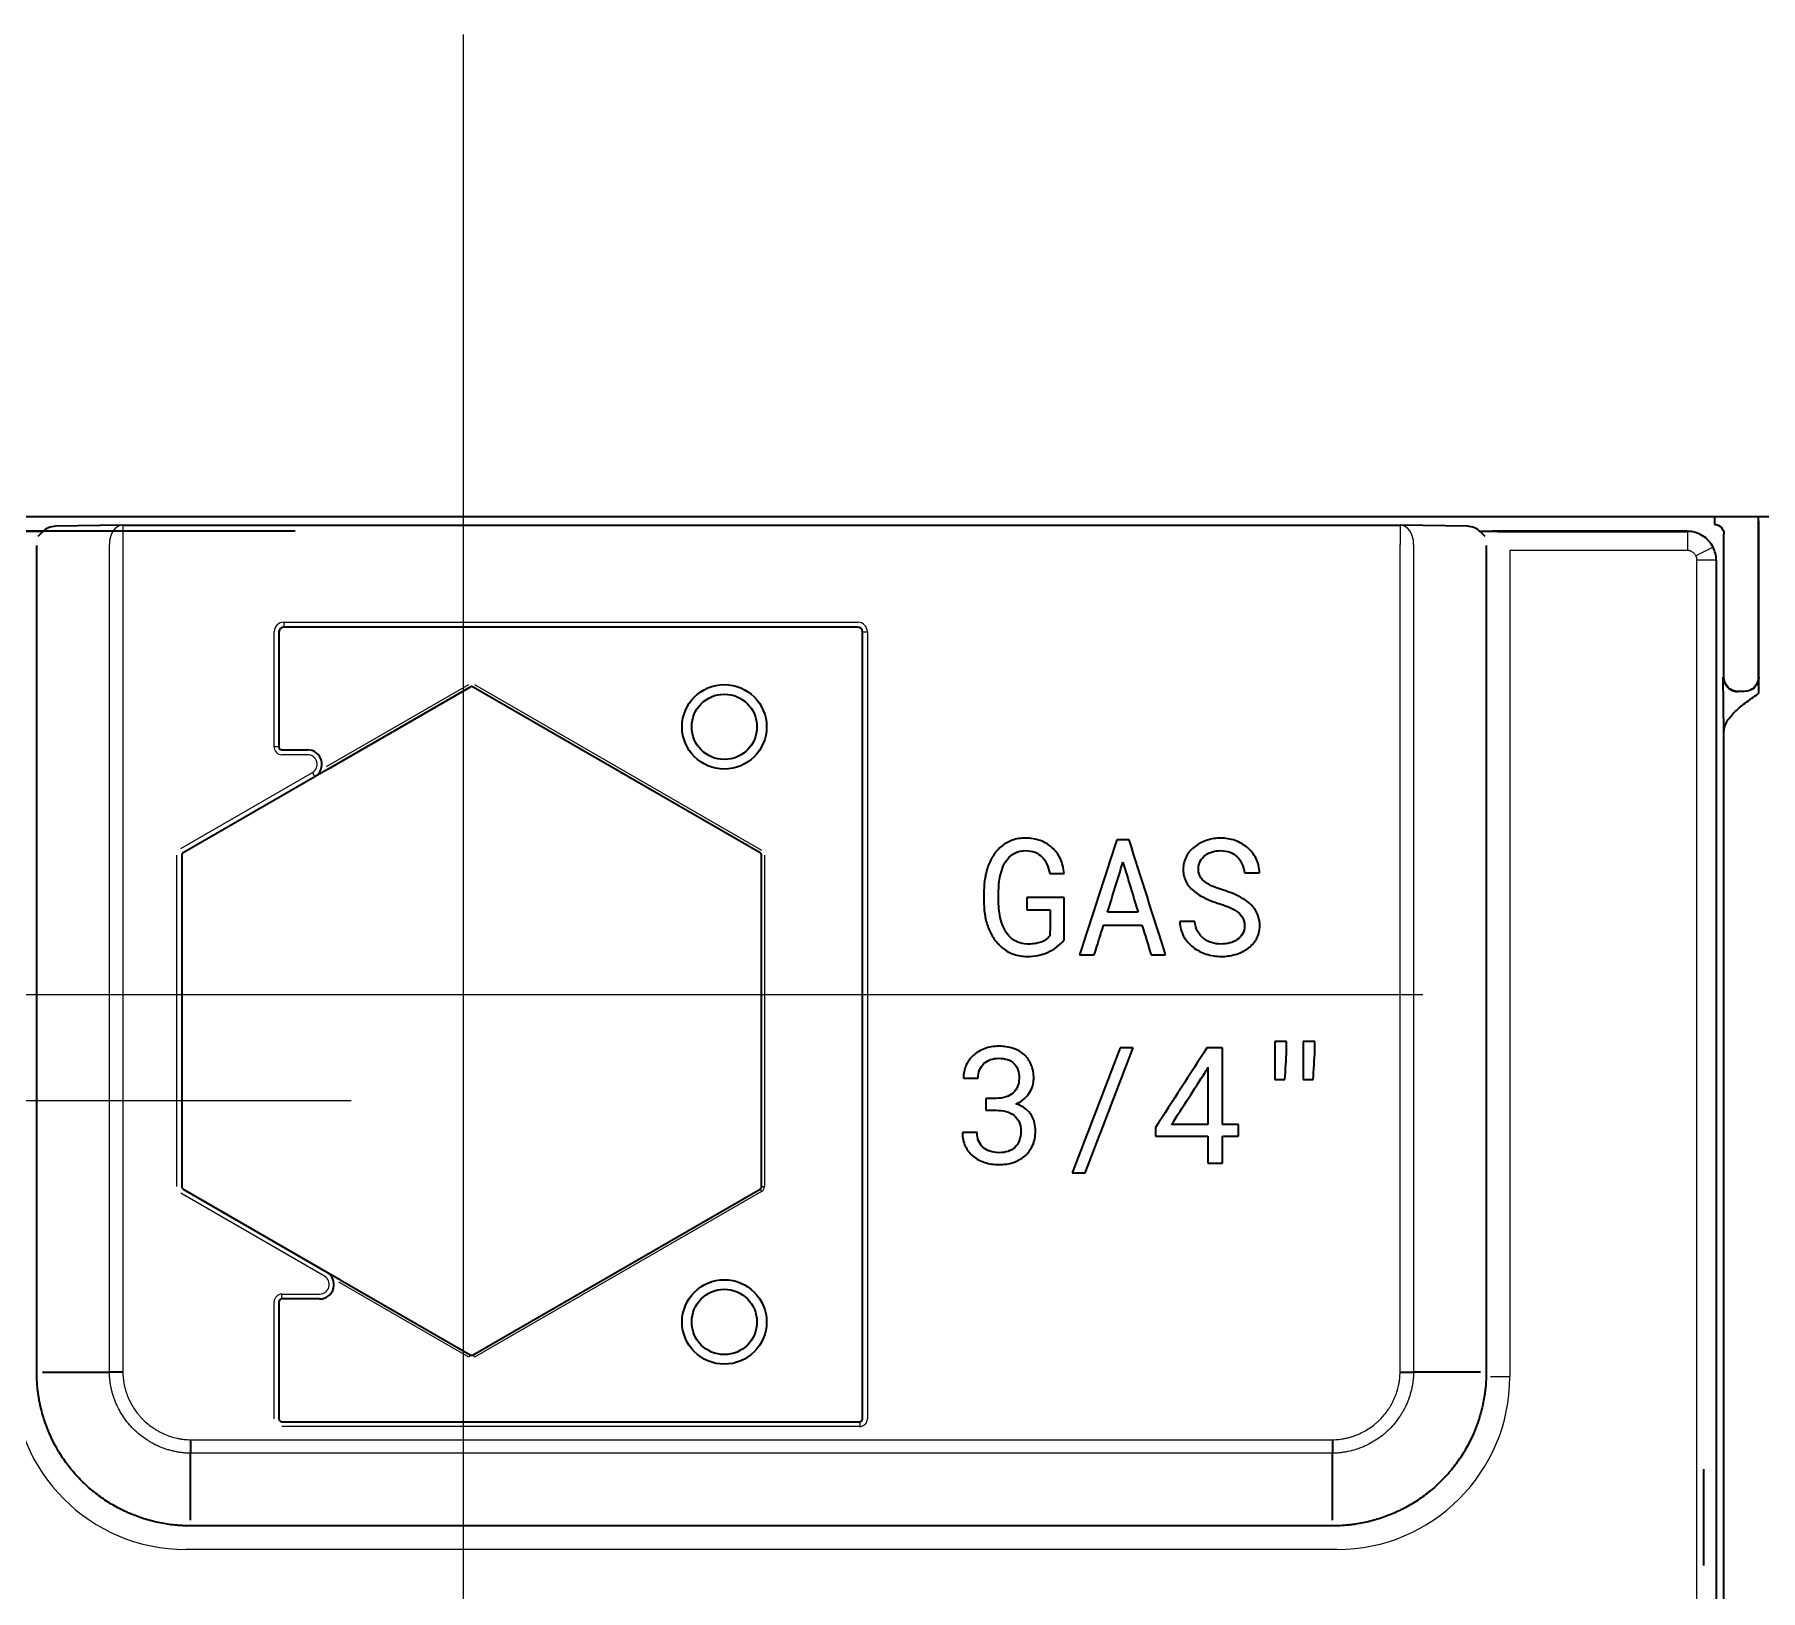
# Model space of a CAD drawing. Extents: x -760 to 4209, y 5795 to 10697.
# Drawn here: x -623.5 to -533.6, y 8047.9 to 8128.9 of the extents above; entities that cross this region are included whole.
import ezdxf

# ---------------------------------------------------------------- set-up
doc = ezdxf.new("R2010")
doc.units = 0
doc.header["$LTSCALE"] = 5
doc.layers.get('0').update_dxf_attribs({"linetype": 'CONTINUOUS', "lineweight": 0})
doc.layers.add('1', color=7, linetype='CONTINUOUS', true_color=0xffffff)
doc.layers.add('ORTHO$15', color=7, linetype='CONTINUOUS', true_color=0xffffff)

msp = doc.modelspace()

# ---------------------------------------------------------------- linework, layer by layer
at = {"color": 3}
for p, q in [((-601.142, 8128.928), (-601.142, 8028.928)), ((-651.142, 8078.928), (-551.142, 8078.928))]:
    msp.add_line(p, q, dxfattribs=at)
at = {"color": 1}
msp.add_line((-706.965, 8073.402), (-606.965, 8073.402), dxfattribs=at)
at = {"layer": '1', "color": 7, "linetype": 'Continuous', "lineweight": 35}
for p, q in [((-623.058, 8103.017), (-623.287, 8102.788)), ((-618.882, 8103.37), (-622.368, 8103.31)), ((-618.865, 8103.37), (-618.882, 8103.37)), ((-618.865, 8103.37), (-552.329, 8103.37)), ((-552.312, 8103.37), (-552.329, 8103.37)), ((-548.826, 8103.31), (-552.312, 8103.37)), ((-547.907, 8102.788), (-548.136, 8103.017)), ((-537.369, 8103.051), (-547.527, 8103.051)), ((-546.878, 8103.047), (-546.614, 8103.047)), ((-546.614, 8103.047), (-537.365, 8103.047)), ((-537.364, 8103.047), (-537.365, 8103.047)), ((-536.304, 8102.608), (-536.321, 8102.624)), ((-623.351, 8059.242), (-623.351, 8102.31)), ((-547.843, 8102.31), (-547.843, 8059.242)), ((-535.865, 8101.547), (-535.865, 8026.615)), ((-580.582, 8098.066), (-610.482, 8098.066)), ((-610.732, 8097.816), (-610.732, 8091.816)), ((-580.332, 8056.816), (-580.332, 8097.816)), ((-600.772, 8094.94), (-608.174, 8090.666)), ((-585.672, 8086.308), (-600.622, 8094.94)), ((-610.582, 8091.666), (-609.242, 8091.666)), ((-608.867, 8090.266), (-615.722, 8086.308)), ((-615.797, 8086.179), (-615.797, 8068.916)), ((-585.597, 8068.916), (-585.597, 8086.179)), ((-615.722, 8068.786), (-608.239, 8064.465)), ((-600.622, 8060.154), (-585.672, 8068.786)), ((-607.546, 8064.065), (-600.772, 8060.154)), ((-608.614, 8063.066), (-610.582, 8063.066)), ((-610.732, 8062.916), (-610.732, 8056.816)), ((-610.582, 8056.666), (-580.482, 8056.666)), ((-555.842, 8051.243), (-615.352, 8051.243))]:
    msp.add_line(p, q, dxfattribs=at)
at = {"layer": '1', "color": 7, "linetype": 'Continuous', "lineweight": 13}
for p, q in [((-618.865, 8103.37), (-618.865, 8102.37)), ((-552.329, 8103.37), (-552.329, 8102.37)), ((-537.365, 8103.047), (-537.369, 8103.051)), ((-537.365, 8103.047), (-537.365, 8102.047)), ((-537.364, 8103.047), (-537.365, 8102.047)), ((-619.566, 8059.249), (-619.566, 8102.37)), ((-618.865, 8102.37), (-618.865, 8059.26)), ((-552.329, 8059.249), (-552.329, 8102.37)), ((-551.628, 8102.37), (-551.628, 8059.249)), ((-537.365, 8102.047), (-546.614, 8102.047)), ((-546.614, 8102.047), (-546.614, 8059.013)), ((-536.023, 8102.218), (-536.918, 8101.771)), ((-535.865, 8101.547), (-536.865, 8101.547)), ((-536.865, 8026.615), (-536.865, 8101.547)), ((-610.482, 8098.316), (-610.482, 8098.066)), ((-610.482, 8098.316), (-580.582, 8098.316)), ((-610.982, 8091.816), (-610.982, 8097.816)), ((-580.332, 8097.816), (-580.082, 8097.816)), ((-580.082, 8097.816), (-580.082, 8056.816)), ((-608.249, 8090.796), (-600.847, 8095.07)), ((-600.547, 8095.07), (-585.597, 8086.438)), ((-610.732, 8091.816), (-610.982, 8091.816)), ((-609.242, 8091.416), (-610.582, 8091.416)), ((-615.847, 8086.525), (-608.992, 8090.483)), ((-608.867, 8090.266), (-608.992, 8090.483)), ((-616.047, 8068.916), (-616.047, 8086.179)), ((-585.447, 8086.179), (-585.447, 8068.916)), ((-608.364, 8064.249), (-615.847, 8068.569)), ((-585.597, 8068.656), (-600.547, 8060.025)), ((-585.672, 8068.786), (-585.597, 8068.656)), ((-585.597, 8068.916), (-585.447, 8068.916)), ((-600.847, 8060.025), (-607.621, 8063.936)), ((-610.582, 8063.316), (-608.614, 8063.316)), ((-610.582, 8063.066), (-610.582, 8063.316)), ((-610.982, 8056.816), (-610.982, 8062.916)), ((-600.772, 8060.154), (-600.847, 8060.025)), ((-600.622, 8060.154), (-600.547, 8060.025)), ((-546.614, 8059.013), (-547.614, 8059.013)), ((-580.482, 8056.666), (-580.482, 8056.416)), ((-580.482, 8056.416), (-610.582, 8056.416)), ((-615.345, 8055.729), (-555.86, 8055.729)), ((-555.849, 8055.028), (-615.345, 8055.028)), ((-555.613, 8050.014), (-615.581, 8050.014))]:
    msp.add_line(p, q, dxfattribs=at)
at = {"layer": '1', "color": 7, "linetype": 'Continuous', "lineweight": 35}
for centre, radius in [((-587.532, 8092.866), 2.2), ((-587.532, 8092.866), 1.7), ((-587.532, 8061.866), 2.2), ((-587.532, 8061.866), 1.7)]:
    msp.add_circle(centre, radius, dxfattribs=at)
for centre, radius, start, end in [((-622.351, 8102.31), 1, 90.9827, 135), ((-548.843, 8102.31), 1, 45, 89.0173), ((-610.482, 8097.816), 0.25, 90, 180), ((-580.582, 8097.816), 0.25, 0, 90), ((-600.697, 8094.81), 0.15, 60, 120), ((-610.582, 8091.816), 0.15, 180, 270), ((-609.242, 8090.916), 0.75, 300, 90), ((-615.647, 8086.179), 0.15, 120, 180), ((-585.747, 8086.179), 0.15, 0, 60), ((-615.647, 8068.916), 0.15, 180, 240), ((-585.747, 8068.916), 0.15, 300, 0), ((-608.614, 8063.816), 0.75, 270, 60), ((-610.582, 8062.916), 0.15, 90, 180), ((-600.697, 8060.284), 0.15, 240, 300), ((-610.582, 8056.816), 0.15, 180, 270), ((-580.482, 8056.816), 0.15, 270, 0)]:
    msp.add_arc(centre, radius, start, end, dxfattribs=at)
at = {"layer": '1', "color": 7, "linetype": 'Continuous', "lineweight": 13}
for centre, radius, start, end in [((-610.482, 8097.816), 0.5, 90, 180), ((-580.582, 8097.816), 0.5, 0, 90), ((-610.582, 8091.816), 0.4, 180, 270), ((-609.242, 8090.916), 0.5, 300, 90), ((-585.747, 8068.916), 0.3, 300, 0), ((-608.614, 8063.816), 0.5, 270, 60), ((-610.582, 8062.916), 0.4, 90, 180), ((-580.482, 8056.816), 0.4, 270, 0)]:
    msp.add_arc(centre, radius, start, end, dxfattribs=at)
at = {"layer": '1', "color": 7, "linetype": 'Continuous', "lineweight": 35}
for centre, major_axis, ratio, start_param, end_param in [((-624.58, 8103.082), (2, 0), 0.017455, 4.844593, 5.612674), ((-546.614, 8103.082), (2, 0), 0.017455, 3.812104, 4.580185), ((-537.365, 8101.547), (0, 1.5), 0.999695, 5.176158, 6.282881), ((-537.365, 8101.547), (-1.061, 1.061), 0.999899, 3.927143, 4.390913)]:
    msp.add_ellipse(centre, major_axis=major_axis, ratio=ratio, start_param=start_param, end_param=end_param, dxfattribs=at)
at = {"layer": '1', "color": 7, "linetype": 'Continuous', "lineweight": 13}
for centre, major_axis, ratio, start_param, end_param in [((-618.865, 8102.37), (0.017, -1), 0.700857, 3.141614, 4.700368), ((-552.329, 8102.37), (-0.017, -1), 0.700857, 1.582818, 3.141571), ((-537.365, 8101.547), (0.354, 0.354), 0.999695, 5.497939, 5.961709), ((-615.578, 8059.016), (-6.366, -6.366), 0.999695, 5.497939, 7.068431), ((-555.616, 8059.016), (6.366, -6.366), 0.999695, 5.497939, 7.068431)]:
    msp.add_ellipse(centre, major_axis=major_axis, ratio=ratio, start_param=start_param, end_param=end_param, dxfattribs=at)
msp.add_open_spline([(-537.365, 8102.047), (-537.365, 8102.047), (-537.365, 8102.047), (-537.365, 8102.047)], degree=3, dxfattribs=at)
for points, knots in [([(-536.918, 8101.771), (-536.928, 8101.791), (-536.94, 8101.811), (-536.966, 8101.849), (-536.98, 8101.868), (-537.011, 8101.902), (-537.028, 8101.917), (-537.063, 8101.947), (-537.082, 8101.96), (-537.141, 8101.997), (-537.183, 8102.015), (-537.239, 8102.031), (-537.25, 8102.034), (-537.273, 8102.039), (-537.284, 8102.041), (-537.318, 8102.045), (-537.341, 8102.047), (-537.365, 8102.047)], [0, 0, 0, 0, 0.125, 0.125, 0.25, 0.25, 0.375, 0.375, 0.5, 0.5, 0.75, 0.75, 0.8125, 0.8125, 0.875, 0.875, 1, 1, 1, 1]), ([(-615.345, 8055.028), (-615.354, 8055.028), (-615.362, 8055.029), (-615.38, 8055.029), (-615.406, 8055.03), (-615.466, 8055.031), (-615.518, 8055.034), (-615.621, 8055.04), (-615.69, 8055.046), (-615.827, 8055.061), (-615.896, 8055.071), (-616.032, 8055.094), (-616.1, 8055.107), (-616.235, 8055.136), (-616.302, 8055.152), (-616.436, 8055.188), (-616.501, 8055.207), (-616.697, 8055.269), (-616.826, 8055.316), (-617.077, 8055.423), (-617.201, 8055.482), (-617.352, 8055.565), (-617.382, 8055.582), (-617.442, 8055.616), (-617.472, 8055.634), (-617.56, 8055.688), (-617.618, 8055.725), (-617.79, 8055.841), (-617.899, 8055.923), (-618.111, 8056.096), (-618.212, 8056.188), (-618.406, 8056.382), (-618.498, 8056.484), (-618.674, 8056.698), (-618.756, 8056.809), (-618.91, 8057.036), (-618.981, 8057.153), (-619.112, 8057.394), (-619.172, 8057.517), (-619.252, 8057.707), (-619.278, 8057.772), (-619.326, 8057.902), (-619.37, 8058.033), (-619.408, 8058.165), (-619.443, 8058.298), (-619.459, 8058.364), (-619.488, 8058.498), (-619.5, 8058.565), (-619.522, 8058.7), (-619.531, 8058.768), (-619.547, 8058.905), (-619.553, 8058.973), (-619.56, 8059.076), (-619.563, 8059.128), (-619.565, 8059.188), (-619.565, 8059.214), (-619.566, 8059.232), (-619.566, 8059.24), (-619.566, 8059.249)], [0, 0, 0, 0, 0.003906, 0.003906, 0.007813, 0.015625, 0.03125, 0.03125, 0.0625, 0.0625, 0.09375, 0.09375, 0.125, 0.125, 0.15625, 0.15625, 0.1875, 0.1875, 0.25, 0.25, 0.3125, 0.3125, 0.328125, 0.328125, 0.34375, 0.34375, 0.375, 0.375, 0.4375, 0.4375, 0.5, 0.5, 0.5625, 0.5625, 0.625, 0.625, 0.6875, 0.6875, 0.75, 0.75, 0.78125, 0.78125, 0.8125, 0.84375, 0.84375, 0.875, 0.875, 0.90625, 0.90625, 0.9375, 0.9375, 0.96875, 0.96875, 0.984375, 0.992187, 0.996094, 0.996094, 1, 1, 1, 1]), ([(-618.865, 8059.26), (-618.864, 8059.202), (-618.862, 8059.144), (-618.855, 8059.029), (-618.85, 8058.972), (-618.837, 8058.858), (-618.829, 8058.801), (-618.811, 8058.689), (-618.801, 8058.632), (-618.777, 8058.52), (-618.764, 8058.465), (-618.735, 8058.354), (-618.703, 8058.244), (-618.666, 8058.134), (-618.626, 8058.025), (-618.605, 8057.972), (-618.538, 8057.813), (-618.488, 8057.709), (-618.379, 8057.509), (-618.319, 8057.411), (-618.192, 8057.221), (-618.123, 8057.128), (-618.013, 8056.994), (-617.976, 8056.95), (-617.899, 8056.865), (-617.859, 8056.823), (-617.738, 8056.701), (-617.653, 8056.625), (-617.477, 8056.479), (-617.385, 8056.411), (-617.243, 8056.314), (-617.194, 8056.283), (-617.12, 8056.238), (-617.095, 8056.223), (-617.045, 8056.194), (-617.02, 8056.18), (-616.894, 8056.111), (-616.791, 8056.061), (-616.581, 8055.971), (-616.474, 8055.932), (-616.256, 8055.862), (-616.145, 8055.833), (-615.975, 8055.796), (-615.919, 8055.785), (-615.805, 8055.766), (-615.748, 8055.757), (-615.633, 8055.744), (-615.576, 8055.739), (-615.461, 8055.732), (-615.403, 8055.73), (-615.345, 8055.729)], [0, 0, 0, 0, 0.03125, 0.03125, 0.0625, 0.0625, 0.09375, 0.09375, 0.125, 0.125, 0.15625, 0.15625, 0.1875, 0.21875, 0.21875, 0.25, 0.25, 0.3125, 0.3125, 0.375, 0.375, 0.4375, 0.4375, 0.46875, 0.46875, 0.5, 0.5, 0.5625, 0.5625, 0.625, 0.625, 0.65625, 0.65625, 0.671875, 0.671875, 0.6875, 0.6875, 0.75, 0.75, 0.8125, 0.8125, 0.875, 0.875, 0.90625, 0.90625, 0.9375, 0.9375, 0.96875, 0.96875, 1, 1, 1, 1]), ([(-555.86, 8055.729), (-555.744, 8055.731), (-555.629, 8055.738), (-555.458, 8055.757), (-555.402, 8055.765), (-555.289, 8055.783), (-555.233, 8055.794), (-555.121, 8055.817), (-555.065, 8055.83), (-554.954, 8055.859), (-554.844, 8055.89), (-554.735, 8055.928), (-554.626, 8055.968), (-554.572, 8055.989), (-554.413, 8056.056), (-554.31, 8056.106), (-554.109, 8056.214), (-554.011, 8056.274), (-553.821, 8056.401), (-553.729, 8056.47), (-553.595, 8056.58), (-553.551, 8056.617), (-553.465, 8056.695), (-553.424, 8056.734), (-553.302, 8056.855), (-553.225, 8056.94), (-553.08, 8057.116), (-553.011, 8057.207), (-552.914, 8057.35), (-552.883, 8057.398), (-552.838, 8057.473), (-552.823, 8057.497), (-552.794, 8057.547), (-552.78, 8057.573), (-552.711, 8057.699), (-552.661, 8057.802), (-552.572, 8058.012), (-552.532, 8058.119), (-552.463, 8058.338), (-552.433, 8058.448), (-552.402, 8058.59), (-552.397, 8058.618), (-552.386, 8058.675), (-552.381, 8058.704), (-552.367, 8058.789), (-552.359, 8058.846), (-552.346, 8058.961), (-552.34, 8059.018), (-552.333, 8059.133), (-552.33, 8059.191), (-552.329, 8059.249)], [0, 0, 0, 0, 0.0625, 0.0625, 0.09375, 0.09375, 0.125, 0.125, 0.15625, 0.15625, 0.1875, 0.21875, 0.21875, 0.25, 0.25, 0.3125, 0.3125, 0.375, 0.375, 0.4375, 0.4375, 0.46875, 0.46875, 0.5, 0.5, 0.5625, 0.5625, 0.625, 0.625, 0.65625, 0.65625, 0.671875, 0.671875, 0.6875, 0.6875, 0.75, 0.75, 0.8125, 0.8125, 0.875, 0.875, 0.890625, 0.890625, 0.90625, 0.90625, 0.9375, 0.9375, 0.96875, 0.96875, 1, 1, 1, 1]), ([(-551.628, 8059.249), (-551.628, 8059.24), (-551.628, 8059.232), (-551.629, 8059.214), (-551.629, 8059.188), (-551.632, 8059.128), (-551.634, 8059.076), (-551.641, 8058.973), (-551.647, 8058.904), (-551.663, 8058.767), (-551.672, 8058.698), (-551.689, 8058.596), (-551.695, 8058.562), (-551.708, 8058.494), (-551.715, 8058.46), (-551.751, 8058.29), (-551.786, 8058.157), (-551.869, 8057.896), (-551.916, 8057.768), (-552.023, 8057.516), (-552.083, 8057.392), (-552.165, 8057.241), (-552.182, 8057.211), (-552.216, 8057.151), (-552.234, 8057.121), (-552.288, 8057.032), (-552.325, 8056.974), (-552.441, 8056.803), (-552.523, 8056.693), (-552.697, 8056.482), (-552.789, 8056.381), (-552.934, 8056.236), (-552.984, 8056.189), (-553.086, 8056.096), (-553.138, 8056.051), (-553.299, 8055.919), (-553.41, 8055.837), (-553.637, 8055.683), (-553.754, 8055.612), (-553.994, 8055.482), (-554.118, 8055.422), (-554.308, 8055.341), (-554.372, 8055.316), (-554.503, 8055.268), (-554.568, 8055.246), (-554.765, 8055.184), (-554.898, 8055.149), (-555.098, 8055.107), (-555.166, 8055.094), (-555.301, 8055.072), (-555.368, 8055.063), (-555.505, 8055.047), (-555.573, 8055.041), (-555.676, 8055.034), (-555.728, 8055.032), (-555.788, 8055.03), (-555.814, 8055.029), (-555.832, 8055.029), (-555.84, 8055.028), (-555.849, 8055.028)], [0, 0, 0, 0, 0.003906, 0.003906, 0.007812, 0.015625, 0.03125, 0.03125, 0.0625, 0.0625, 0.09375, 0.09375, 0.109375, 0.109375, 0.125, 0.125, 0.1875, 0.1875, 0.25, 0.25, 0.3125, 0.3125, 0.328125, 0.328125, 0.34375, 0.34375, 0.375, 0.375, 0.4375, 0.4375, 0.5, 0.5, 0.53125, 0.53125, 0.5625, 0.5625, 0.625, 0.625, 0.6875, 0.6875, 0.75, 0.75, 0.78125, 0.78125, 0.8125, 0.8125, 0.875, 0.875, 0.90625, 0.90625, 0.9375, 0.9375, 0.96875, 0.96875, 0.984375, 0.992188, 0.996094, 0.996094, 1, 1, 1, 1])]:
    msp.add_open_spline(points, degree=3, knots=knots, dxfattribs=at)
at = {"layer": '1', "color": 7, "linetype": 'Continuous', "lineweight": 35}
for points, knots in [([(-608.174, 8090.666), (-608.207, 8090.647), (-608.24, 8090.628), (-608.289, 8090.6), (-608.305, 8090.591), (-608.337, 8090.572), (-608.353, 8090.563), (-608.4, 8090.536), (-608.431, 8090.518), (-608.49, 8090.484), (-608.519, 8090.467), (-608.576, 8090.434), (-608.604, 8090.418), (-608.659, 8090.386), (-608.685, 8090.371), (-608.738, 8090.341), (-608.764, 8090.326), (-608.816, 8090.296), (-608.841, 8090.281), (-608.867, 8090.266)], [0, 0, 0, 0, 0.125, 0.125, 0.1875, 0.1875, 0.25, 0.25, 0.375, 0.375, 0.5, 0.5, 0.625, 0.625, 0.75, 0.75, 0.875, 0.875, 1, 1, 1, 1]), ([(-573.12, 8085.273), (-573.077, 8085.428), (-573.019, 8085.573), (-572.883, 8085.851), (-572.797, 8085.972), (-572.587, 8086.182), (-572.465, 8086.264), (-572.325, 8086.326)], [0, 0, 0, 0, 0.333333, 0.333333, 0.666667, 0.666667, 1, 1, 1, 1]), ([(-570.029, 8085.989), (-570.137, 8086.214), (-570.278, 8086.409), (-570.63, 8086.73), (-570.835, 8086.854), (-571.308, 8087.027), (-571.567, 8087.07), (-572.1, 8087.07), (-572.327, 8087.033), (-572.735, 8086.885), (-572.916, 8086.783), (-573.077, 8086.656)], [0, 0, 0, 0, 0.207807, 0.207807, 0.415614, 0.415614, 0.623421, 0.623421, 0.811711, 0.811711, 1, 1, 1, 1]), ([(-572.325, 8086.326), (-572.185, 8086.387), (-572.024, 8086.418), (-571.653, 8086.418), (-571.488, 8086.389), (-571.344, 8086.33)], [0, 0, 0, 0, 0.4875, 0.4875, 1, 1, 1, 1]), ([(-571.344, 8086.33), (-571.202, 8086.271), (-571.078, 8086.189), (-570.873, 8085.981), (-570.789, 8085.854), (-570.662, 8085.56), (-570.616, 8085.401), (-570.585, 8085.228)], [0, 0, 0, 0, 0.336658, 0.336658, 0.668329, 0.668329, 1, 1, 1, 1]), ([(-563.012, 8086.641), (-563.196, 8086.502), (-563.344, 8086.33), (-563.573, 8085.922), (-563.63, 8085.692), (-563.63, 8085.176), (-563.573, 8084.951), (-563.344, 8084.568), (-563.197, 8084.403), (-562.837, 8084.123), (-562.638, 8084.006), (-562.42, 8083.908)], [0, 0, 0, 0, 0.199618, 0.199618, 0.399237, 0.399237, 0.598855, 0.598855, 0.798474, 0.798474, 1, 1, 1, 1]), ([(-560.925, 8086.941), (-561.168, 8087.027), (-561.42, 8087.07), (-561.916, 8087.07), (-562.151, 8087.033), (-562.618, 8086.888), (-562.828, 8086.781), (-563.012, 8086.641)], [0, 0, 0, 0, 0.35443, 0.35443, 0.677215, 0.677215, 1, 1, 1, 1]), ([(-562.106, 8086.356), (-561.968, 8086.398), (-561.826, 8086.418), (-561.499, 8086.418), (-561.336, 8086.39), (-561.191, 8086.335)], [0, 0, 0, 0, 0.448113, 0.448113, 1, 1, 1, 1]), ([(-561.191, 8086.335), (-561.047, 8086.278), (-560.924, 8086.199), (-560.715, 8085.996), (-560.63, 8085.874), (-560.567, 8085.732)], [0, 0, 0, 0, 0.503759, 0.503759, 1, 1, 1, 1]), ([(-559.656, 8085.261), (-559.662, 8085.536), (-559.721, 8085.785), (-559.947, 8086.23), (-560.097, 8086.418), (-560.282, 8086.576)], [0, 0, 0, 0, 0.5, 0.5, 1, 1, 1, 1]), ([(-573.78, 8085.636), (-573.857, 8085.432), (-573.914, 8085.22), (-573.988, 8084.778), (-574.009, 8084.556), (-574.01, 8084.333)], [0, 0, 0, 0, 0.5, 0.5, 1, 1, 1, 1]), ([(-562.378, 8084.704), (-562.509, 8084.786), (-562.618, 8084.888), (-562.788, 8085.126), (-562.831, 8085.273), (-562.834, 8085.446)], [0, 0, 0, 0, 0.5, 0.5, 1, 1, 1, 1]), ([(-573.243, 8083.638), (-573.243, 8083.872), (-573.243, 8084.107), (-573.243, 8084.489), (-573.234, 8084.644), (-573.216, 8084.803)], [0, 0, 0, 0, 0.612382, 0.612382, 1, 1, 1, 1]), ([(-573.095, 8082.696), (-573.145, 8082.851), (-573.182, 8083.009), (-573.228, 8083.33), (-573.242, 8083.486), (-573.243, 8083.638)], [0, 0, 0, 0, 0.5, 0.5, 1, 1, 1, 1]), ([(-561.775, 8083.662), (-561.63, 8083.615), (-561.477, 8083.562), (-561.162, 8083.448), (-561.016, 8083.375), (-560.885, 8083.288)], [0, 0, 0, 0, 0.5, 0.5, 1, 1, 1, 1]), ([(-559.716, 8082.999), (-559.767, 8083.148), (-559.837, 8083.282), (-560.019, 8083.526), (-560.124, 8083.636), (-560.245, 8083.732)], [0, 0, 0, 0, 0.5, 0.5, 1, 1, 1, 1]), ([(-560.56, 8082.968), (-560.477, 8082.843), (-560.435, 8082.687), (-560.435, 8082.338), (-560.471, 8082.196), (-560.542, 8082.077)], [0, 0, 0, 0, 0.526549, 0.526549, 1, 1, 1, 1]), ([(-559.818, 8081.808), (-559.699, 8082.007), (-559.641, 8082.242), (-559.641, 8082.69), (-559.665, 8082.853), (-559.716, 8082.999)], [0, 0, 0, 0, 0.603448, 0.603448, 1, 1, 1, 1]), ([(-573.754, 8082.333), (-573.669, 8082.131), (-573.565, 8081.944), (-573.318, 8081.598), (-573.174, 8081.446), (-573.009, 8081.319)], [0, 0, 0, 0, 0.5, 0.5, 1, 1, 1, 1]), ([(-560.925, 8081.006), (-560.687, 8081.072), (-560.472, 8081.172), (-560.094, 8081.44), (-559.939, 8081.607), (-559.818, 8081.808)], [0, 0, 0, 0, 0.502323, 0.502323, 1, 1, 1, 1]), ([(-573.009, 8081.319), (-572.845, 8081.191), (-572.658, 8081.091), (-572.243, 8080.945), (-572.016, 8080.907), (-571.378, 8080.903), (-571.019, 8080.972), (-570.693, 8081.115)], [0, 0, 0, 0, 0.279231, 0.279231, 0.558461, 0.558461, 1, 1, 1, 1]), ([(-571.104, 8081.63), (-571.213, 8081.596), (-571.322, 8081.574), (-571.551, 8081.553), (-571.661, 8081.548), (-571.764, 8081.551)], [0, 0, 0, 0, 0.5, 0.5, 1, 1, 1, 1]), ([(-562.426, 8081.029), (-562.171, 8080.945), (-561.91, 8080.905), (-561.404, 8080.905), (-561.165, 8080.938), (-560.925, 8081.006)], [0, 0, 0, 0, 0.529052, 0.529052, 1, 1, 1, 1]), ([(-561.203, 8081.607), (-561.349, 8081.57), (-561.494, 8081.551), (-561.829, 8081.551), (-562.002, 8081.577), (-562.16, 8081.628)], [0, 0, 0, 0, 0.442396, 0.442396, 1, 1, 1, 1]), ([(-573.985, 8076.098), (-574.212, 8076.012), (-574.407, 8075.893), (-574.731, 8075.593), (-574.857, 8075.418), (-574.946, 8075.216)], [0, 0, 0, 0, 0.5, 0.5, 1, 1, 1, 1]), ([(-574.235, 8074.995), (-574.183, 8075.121), (-574.109, 8075.23), (-573.92, 8075.412), (-573.806, 8075.481), (-573.673, 8075.529)], [0, 0, 0, 0, 0.5, 0.5, 1, 1, 1, 1]), ([(-571.919, 8075.795), (-572.078, 8075.937), (-572.269, 8076.046), (-572.714, 8076.191), (-572.96, 8076.228), (-573.507, 8076.228), (-573.759, 8076.185), (-573.985, 8076.098)], [0, 0, 0, 0, 0.329545, 0.329545, 0.659091, 0.659091, 1, 1, 1, 1]), ([(-573.673, 8075.529), (-573.538, 8075.577), (-573.391, 8075.6), (-572.886, 8075.6), (-572.625, 8075.512), (-572.268, 8075.158), (-572.178, 8074.894), (-572.178, 8074.395), (-572.204, 8074.256), (-572.257, 8074.129)], [0, 0, 0, 0, 0.163314, 0.163314, 0.508606, 0.508606, 0.850908, 0.850908, 1, 1, 1, 1]), ([(-571.469, 8074.171), (-571.433, 8074.294), (-571.416, 8074.413), (-571.416, 8074.808), (-571.459, 8075.052), (-571.636, 8075.475), (-571.759, 8075.651), (-571.919, 8075.795)], [0, 0, 0, 0, 0.172414, 0.172414, 0.586207, 0.586207, 1, 1, 1, 1]), ([(-572.486, 8073.804), (-572.586, 8073.713), (-572.71, 8073.642), (-573.004, 8073.537), (-573.174, 8073.511), (-573.365, 8073.511)], [0, 0, 0, 0, 0.5, 0.5, 1, 1, 1, 1]), ([(-572.844, 8072.828), (-572.687, 8072.783), (-572.551, 8072.716), (-572.328, 8072.534), (-572.242, 8072.421), (-572.118, 8072.149), (-572.087, 8071.988), (-572.087, 8071.611), (-572.115, 8071.447), (-572.167, 8071.308)], [0, 0, 0, 0, 0.248971, 0.248971, 0.497942, 0.497942, 0.746914, 0.746914, 1, 1, 1, 1]), ([(-571.469, 8071.072), (-571.373, 8071.288), (-571.325, 8071.537), (-571.325, 8071.954), (-571.34, 8072.094), (-571.373, 8072.234)], [0, 0, 0, 0, 0.674074, 0.674074, 1, 1, 1, 1]), ([(-574.979, 8071.022), (-574.878, 8070.815), (-574.744, 8070.642), (-574.402, 8070.356), (-574.201, 8070.248), (-573.97, 8070.174)], [0, 0, 0, 0, 0.502444, 0.502444, 1, 1, 1, 1]), ([(-572.473, 8070.18), (-572.242, 8070.257), (-572.039, 8070.372), (-571.699, 8070.672), (-571.566, 8070.854), (-571.469, 8071.072)], [0, 0, 0, 0, 0.5, 0.5, 1, 1, 1, 1]), ([(-573.97, 8070.174), (-573.736, 8070.1), (-573.489, 8070.063), (-572.956, 8070.063), (-572.705, 8070.101), (-572.473, 8070.18)], [0, 0, 0, 0, 0.495652, 0.495652, 1, 1, 1, 1]), ([(-572.755, 8070.752), (-572.895, 8070.707), (-573.051, 8070.684), (-573.398, 8070.684), (-573.555, 8070.709), (-573.697, 8070.758)], [0, 0, 0, 0, 0.5, 0.5, 1, 1, 1, 1]), ([(-608.239, 8064.465), (-608.213, 8064.451), (-608.188, 8064.436), (-608.136, 8064.406), (-608.11, 8064.391), (-608.058, 8064.361), (-608.031, 8064.345), (-607.976, 8064.314), (-607.948, 8064.298), (-607.891, 8064.265), (-607.862, 8064.248), (-607.803, 8064.214), (-607.772, 8064.196), (-607.725, 8064.169), (-607.709, 8064.16), (-607.677, 8064.141), (-607.661, 8064.132), (-607.612, 8064.104), (-607.579, 8064.085), (-607.546, 8064.065)], [0, 0, 0, 0, 0.125, 0.125, 0.25, 0.25, 0.375, 0.375, 0.5, 0.5, 0.625, 0.625, 0.75, 0.75, 0.8125, 0.8125, 0.875, 0.875, 1, 1, 1, 1]), ([(-615.352, 8051.243), (-615.484, 8051.243), (-615.616, 8051.246), (-615.813, 8051.256), (-615.879, 8051.26), (-616.011, 8051.27), (-616.077, 8051.276), (-616.273, 8051.295), (-616.403, 8051.311), (-616.662, 8051.35), (-616.791, 8051.372), (-617.174, 8051.449), (-617.427, 8051.512), (-617.925, 8051.664), (-618.171, 8051.751), (-618.474, 8051.877), (-618.534, 8051.903), (-618.655, 8051.956), (-618.715, 8051.984), (-618.893, 8052.068), (-619.01, 8052.127), (-619.356, 8052.312), (-619.579, 8052.446), (-620.011, 8052.734), (-620.22, 8052.889), (-620.623, 8053.219), (-620.817, 8053.395), (-621.097, 8053.674), (-621.188, 8053.769), (-621.364, 8053.964), (-621.45, 8054.063), (-621.699, 8054.366), (-621.854, 8054.576), (-622.073, 8054.902), (-622.143, 8055.013), (-622.244, 8055.181), (-622.277, 8055.238), (-622.342, 8055.353), (-622.374, 8055.411), (-622.467, 8055.585), (-622.526, 8055.702), (-622.638, 8055.938), (-622.691, 8056.058), (-622.841, 8056.419), (-622.929, 8056.664), (-623.042, 8057.037), (-623.077, 8057.163), (-623.125, 8057.353), (-623.14, 8057.416), (-623.169, 8057.544), (-623.183, 8057.608), (-623.209, 8057.737), (-623.221, 8057.802), (-623.243, 8057.932), (-623.254, 8057.997), (-623.273, 8058.127), (-623.282, 8058.192), (-623.298, 8058.323), (-623.306, 8058.388), (-623.325, 8058.584), (-623.335, 8058.716), (-623.348, 8058.978), (-623.351, 8059.11), (-623.351, 8059.242)], [0, 0, 0, 0, 0.03125, 0.03125, 0.046875, 0.046875, 0.0625, 0.0625, 0.09375, 0.09375, 0.125, 0.125, 0.1875, 0.1875, 0.25, 0.25, 0.265625, 0.265625, 0.28125, 0.28125, 0.3125, 0.3125, 0.375, 0.375, 0.4375, 0.4375, 0.5, 0.5, 0.53125, 0.53125, 0.5625, 0.5625, 0.625, 0.625, 0.65625, 0.65625, 0.671875, 0.671875, 0.6875, 0.6875, 0.71875, 0.71875, 0.75, 0.75, 0.8125, 0.8125, 0.84375, 0.84375, 0.859375, 0.859375, 0.875, 0.875, 0.890625, 0.890625, 0.90625, 0.90625, 0.921875, 0.921875, 0.9375, 0.9375, 0.96875, 0.96875, 1, 1, 1, 1]), ([(-618.865, 8059.26), (-618.93, 8059.259), (-618.995, 8059.258), (-619.122, 8059.256), (-619.184, 8059.255), (-619.304, 8059.253), (-619.361, 8059.252), (-619.469, 8059.251), (-619.52, 8059.25), (-619.566, 8059.249)], [0, 0, 0, 0, 0.25, 0.25, 0.5, 0.5, 0.75, 0.75, 1, 1, 1, 1]), ([(-547.843, 8059.242), (-547.843, 8059.11), (-547.846, 8058.978), (-547.859, 8058.715), (-547.869, 8058.584), (-547.889, 8058.387), (-547.896, 8058.322), (-547.912, 8058.191), (-547.921, 8058.126), (-547.95, 8057.932), (-547.972, 8057.803), (-548.024, 8057.547), (-548.052, 8057.419), (-548.116, 8057.166), (-548.186, 8056.915), (-548.268, 8056.666), (-548.334, 8056.481), (-548.357, 8056.419), (-548.405, 8056.297), (-548.429, 8056.235), (-548.505, 8056.053), (-548.558, 8055.933), (-548.67, 8055.697), (-548.729, 8055.58), (-548.852, 8055.351), (-548.916, 8055.238), (-549.05, 8055.015), (-549.119, 8054.905), (-549.336, 8054.581), (-549.491, 8054.371), (-549.699, 8054.118), (-549.742, 8054.067), (-549.828, 8053.968), (-549.871, 8053.918), (-550.004, 8053.772), (-550.095, 8053.676), (-550.375, 8053.397), (-550.569, 8053.221), (-550.972, 8052.891), (-551.181, 8052.736), (-551.615, 8052.446), (-551.839, 8052.312), (-552.128, 8052.157), (-552.187, 8052.127), (-552.305, 8052.067), (-552.364, 8052.038), (-552.542, 8051.954), (-552.661, 8051.901), (-553.023, 8051.752), (-553.268, 8051.664), (-553.641, 8051.551), (-553.766, 8051.516), (-554.019, 8051.452), (-554.146, 8051.424), (-554.402, 8051.373), (-554.531, 8051.35), (-554.726, 8051.321), (-554.792, 8051.312), (-554.922, 8051.296), (-554.988, 8051.289), (-555.184, 8051.269), (-555.316, 8051.259), (-555.578, 8051.246), (-555.71, 8051.243), (-555.842, 8051.243)], [0, 0, 0, 0, 0.03125, 0.03125, 0.0625, 0.0625, 0.078125, 0.078125, 0.09375, 0.09375, 0.125, 0.125, 0.15625, 0.15625, 0.1875, 0.21875, 0.21875, 0.234375, 0.234375, 0.25, 0.25, 0.28125, 0.28125, 0.3125, 0.3125, 0.34375, 0.34375, 0.375, 0.375, 0.4375, 0.4375, 0.453125, 0.453125, 0.46875, 0.46875, 0.5, 0.5, 0.5625, 0.5625, 0.625, 0.625, 0.6875, 0.6875, 0.703125, 0.703125, 0.71875, 0.71875, 0.75, 0.75, 0.8125, 0.8125, 0.84375, 0.84375, 0.875, 0.875, 0.90625, 0.90625, 0.921875, 0.921875, 0.9375, 0.9375, 0.96875, 0.96875, 1, 1, 1, 1]), ([(-552.329, 8059.249), (-552.264, 8059.249), (-552.2, 8059.249), (-552.073, 8059.249), (-552.01, 8059.249), (-551.891, 8059.249), (-551.833, 8059.249), (-551.725, 8059.249), (-551.674, 8059.249), (-551.628, 8059.249)], [0, 0, 0, 0, 0.25, 0.25, 0.5, 0.5, 0.75, 0.75, 1, 1, 1, 1]), ([(-615.345, 8055.729), (-615.345, 8055.664), (-615.345, 8055.6), (-615.345, 8055.473), (-615.345, 8055.41), (-615.345, 8055.291), (-615.345, 8055.233), (-615.345, 8055.125), (-615.345, 8055.074), (-615.345, 8055.028)], [0, 0, 0, 0, 0.25, 0.25, 0.5, 0.5, 0.75, 0.75, 1, 1, 1, 1]), ([(-555.86, 8055.729), (-555.859, 8055.664), (-555.858, 8055.6), (-555.856, 8055.473), (-555.855, 8055.41), (-555.853, 8055.291), (-555.852, 8055.233), (-555.85, 8055.125), (-555.85, 8055.074), (-555.849, 8055.028)], [0, 0, 0, 0, 0.25, 0.25, 0.5, 0.5, 0.75, 0.75, 1, 1, 1, 1])]:
    msp.add_open_spline(points, degree=3, knots=knots, dxfattribs=at)
for points, degree in [([(-573.077, 8086.656), (-573.237, 8086.528), (-573.376, 8086.377), (-573.491, 8086.202)], 3), ([(-567.087, 8086.987), (-567.733, 8084.987), (-568.378, 8082.987), (-569.024, 8080.987)], 3), ([(-566.448, 8086.987), (-566.661, 8086.987), (-566.874, 8086.987), (-567.087, 8086.987)], 3), ([(-564.545, 8080.987), (-565.179, 8082.987), (-565.813, 8084.987), (-566.448, 8086.987)], 3), ([(-562.477, 8086.171), (-562.369, 8086.254), (-562.245, 8086.316), (-562.106, 8086.356)], 3), ([(-560.282, 8086.576), (-560.469, 8086.732), (-560.684, 8086.854), (-560.925, 8086.941)], 3), ([(-573.491, 8086.202), (-573.607, 8086.027), (-573.703, 8085.839), (-573.78, 8085.636)], 3), ([(-569.832, 8085.228), (-569.857, 8085.508), (-569.922, 8085.761), (-570.029, 8085.989)], 3), ([(-567.573, 8083.205), (-567.305, 8084.073), (-567.037, 8084.941), (-566.769, 8085.809)], 3), ([(-566.769, 8085.809), (-566.505, 8084.941), (-566.241, 8084.073), (-565.978, 8083.205)], 3), ([(-562.834, 8085.446), (-562.834, 8085.605), (-562.801, 8085.746), (-562.737, 8085.866)], 3), ([(-562.737, 8085.866), (-562.673, 8085.987), (-562.587, 8086.089), (-562.477, 8086.171)], 3), ([(-560.567, 8085.732), (-560.505, 8085.591), (-560.461, 8085.434), (-560.44, 8085.261)], 3), ([(-573.216, 8084.803), (-573.196, 8084.962), (-573.165, 8085.118), (-573.12, 8085.273)], 3), ([(-570.585, 8085.228), (-570.334, 8085.228), (-570.083, 8085.228), (-569.832, 8085.228)], 3), ([(-561.954, 8084.499), (-562.106, 8084.553), (-562.248, 8084.622), (-562.378, 8084.704)], 3), ([(-560.44, 8085.261), (-560.179, 8085.261), (-559.917, 8085.261), (-559.656, 8085.261)], 3), ([(-574.01, 8084.333), (-574.01, 8084.101), (-574.01, 8083.87), (-574.01, 8083.638)], 3), ([(-574.01, 8083.638), (-574.009, 8083.412), (-573.985, 8083.188), (-573.942, 8082.967)], 3), ([(-569.835, 8083.975), (-570.484, 8083.975), (-571.133, 8083.975), (-571.781, 8083.975)], 3), ([(-571.781, 8083.975), (-571.781, 8083.76), (-571.781, 8083.546), (-571.781, 8083.332)], 3), ([(-569.823, 8081.774), (-569.827, 8082.507), (-569.831, 8083.241), (-569.835, 8083.975)], 3), ([(-562.42, 8083.908), (-562.202, 8083.812), (-561.987, 8083.73), (-561.775, 8083.662)], 3), ([(-561.523, 8084.353), (-561.658, 8084.395), (-561.801, 8084.443), (-561.954, 8084.499)], 3), ([(-561.073, 8084.196), (-561.225, 8084.254), (-561.375, 8084.307), (-561.523, 8084.353)], 3), ([(-560.638, 8083.992), (-560.777, 8084.069), (-560.924, 8084.137), (-561.073, 8084.196)], 3), ([(-560.245, 8083.732), (-560.367, 8083.828), (-560.497, 8083.914), (-560.638, 8083.992)], 3), ([(-573.942, 8082.967), (-573.9, 8082.746), (-573.837, 8082.534), (-573.754, 8082.333)], 3), ([(-571.781, 8083.332), (-571.374, 8083.332), (-570.967, 8083.332), (-570.56, 8083.332)], 3), ([(-570.56, 8083.332), (-570.563, 8082.882), (-570.567, 8082.433), (-570.57, 8081.984)], 3), ([(-565.978, 8083.205), (-566.509, 8083.205), (-567.041, 8083.205), (-567.573, 8083.205)], 3), ([(-563.027, 8082.718), (-563.287, 8082.718), (-563.546, 8082.718), (-563.806, 8082.718)], 3), ([(-563.806, 8082.718), (-563.798, 8082.432), (-563.73, 8082.177), (-563.605, 8081.953)], 3), ([(-562.876, 8082.222), (-562.951, 8082.366), (-563.002, 8082.531), (-563.027, 8082.718)], 3), ([(-560.885, 8083.288), (-560.752, 8083.202), (-560.645, 8083.095), (-560.56, 8082.968)], 3), ([(-572.907, 8082.261), (-572.982, 8082.398), (-573.046, 8082.543), (-573.095, 8082.696)], 3), ([(-572.628, 8081.897), (-572.737, 8082.002), (-572.829, 8082.123), (-572.907, 8082.261)], 3), ([(-572.251, 8081.649), (-572.393, 8081.71), (-572.519, 8081.794), (-572.628, 8081.897)], 3), ([(-570.57, 8081.984), (-570.633, 8081.893), (-570.71, 8081.82), (-570.805, 8081.764)], 3), ([(-568.262, 8080.987), (-568.101, 8081.505), (-567.941, 8082.023), (-567.78, 8082.54)], 3), ([(-567.78, 8082.54), (-567.112, 8082.54), (-566.444, 8082.54), (-565.777, 8082.54)], 3), ([(-565.777, 8082.54), (-565.619, 8082.023), (-565.46, 8081.505), (-565.302, 8080.987)], 3), ([(-563.605, 8081.953), (-563.478, 8081.729), (-563.315, 8081.54), (-563.112, 8081.384)], 3), ([(-562.579, 8081.854), (-562.699, 8081.955), (-562.798, 8082.077), (-562.876, 8082.222)], 3), ([(-562.16, 8081.628), (-562.318, 8081.678), (-562.457, 8081.754), (-562.579, 8081.854)], 3), ([(-560.542, 8082.077), (-560.614, 8081.958), (-560.706, 8081.859), (-560.818, 8081.78)], 3), ([(-571.764, 8081.551), (-571.945, 8081.554), (-572.107, 8081.587), (-572.251, 8081.649)], 3), ([(-570.805, 8081.764), (-570.897, 8081.707), (-570.998, 8081.662), (-571.104, 8081.63)], 3), ([(-570.693, 8081.115), (-570.366, 8081.257), (-570.077, 8081.477), (-569.823, 8081.774)], 3), ([(-569.024, 8080.987), (-568.77, 8080.987), (-568.516, 8080.987), (-568.262, 8080.987)], 3), ([(-565.302, 8080.987), (-565.05, 8080.987), (-564.797, 8080.987), (-564.545, 8080.987)], 3), ([(-563.112, 8081.384), (-562.91, 8081.23), (-562.681, 8081.111), (-562.426, 8081.029)], 3), ([(-560.818, 8081.78), (-560.931, 8081.703), (-561.06, 8081.644), (-561.203, 8081.607)], 3), ([(-558.24, 8076.475), (-558.446, 8076.475), (-558.652, 8076.475), (-558.858, 8076.475)], 3), ([(-558.858, 8076.475), (-558.858, 8076.303), (-558.858, 8076.131), (-558.858, 8075.959)], 3), ([(-558.24, 8076.026), (-558.24, 8076.175), (-558.24, 8076.325), (-558.24, 8076.475)], 3), ([(-556.765, 8076.475), (-556.972, 8076.475), (-557.178, 8076.475), (-557.384, 8076.475)], 3), ([(-557.384, 8076.475), (-557.384, 8076.303), (-557.384, 8076.131), (-557.384, 8075.959)], 3), ([(-556.769, 8076.026), (-556.768, 8076.175), (-556.767, 8076.325), (-556.765, 8076.475)], 3), ([(-566.908, 8076.145), (-567.743, 8073.973), (-568.578, 8071.801), (-569.413, 8069.63)], 3), ([(-568.728, 8069.63), (-567.895, 8071.801), (-567.061, 8073.973), (-566.228, 8076.145)], 3), ([(-566.228, 8076.145), (-566.454, 8076.145), (-566.681, 8076.145), (-566.908, 8076.145)], 3), ([(-562.39, 8076.145), (-563.286, 8074.759), (-564.182, 8073.373), (-565.078, 8071.987)], 3), ([(-561.578, 8076.145), (-561.849, 8076.145), (-562.119, 8076.145), (-562.39, 8076.145)], 3), ([(-561.578, 8072.16), (-561.578, 8073.488), (-561.578, 8074.816), (-561.578, 8076.145)], 3), ([(-558.858, 8075.959), (-558.86, 8075.473), (-558.861, 8074.986), (-558.863, 8074.5)], 3), ([(-558.327, 8074.5), (-558.298, 8075.009), (-558.269, 8075.517), (-558.24, 8076.026)], 3), ([(-557.384, 8075.959), (-557.385, 8075.473), (-557.386, 8074.986), (-557.387, 8074.5)], 3), ([(-556.855, 8074.5), (-556.826, 8075.009), (-556.797, 8075.517), (-556.769, 8076.026)], 3), ([(-574.946, 8075.216), (-575.034, 8075.013), (-575.079, 8074.798), (-575.079, 8074.571)], 3), ([(-574.313, 8074.571), (-574.313, 8074.727), (-574.286, 8074.869), (-574.235, 8074.995)], 3), ([(-564.232, 8072.16), (-563.643, 8073.073), (-563.053, 8073.987), (-562.464, 8074.9)], 3), ([(-562.464, 8074.9), (-562.423, 8074.977), (-562.382, 8075.054), (-562.34, 8075.131)], 3), ([(-562.34, 8075.131), (-562.34, 8074.14), (-562.34, 8073.15), (-562.34, 8072.16)], 3), ([(-575.079, 8074.571), (-574.824, 8074.571), (-574.568, 8074.571), (-574.313, 8074.571)], 3), ([(-572.257, 8074.129), (-572.31, 8074.004), (-572.385, 8073.894), (-572.486, 8073.804)], 3), ([(-571.92, 8073.48), (-571.804, 8073.583), (-571.708, 8073.693), (-571.634, 8073.811)], 3), ([(-571.634, 8073.811), (-571.56, 8073.927), (-571.506, 8074.047), (-571.469, 8074.171)], 3), ([(-558.863, 8074.5), (-558.684, 8074.5), (-558.505, 8074.5), (-558.327, 8074.5)], 3), ([(-557.387, 8074.5), (-557.21, 8074.5), (-557.032, 8074.5), (-556.855, 8074.5)], 3), ([(-573.365, 8073.511), (-573.547, 8073.511), (-573.728, 8073.511), (-573.909, 8073.511)], 3), ([(-573.909, 8073.511), (-573.909, 8073.305), (-573.909, 8073.1), (-573.909, 8072.894)], 3), ([(-573.909, 8072.894), (-573.728, 8072.894), (-573.547, 8072.894), (-573.365, 8072.894)], 3), ([(-573.365, 8072.894), (-573.175, 8072.893), (-573.002, 8072.871), (-572.844, 8072.828)], 3), ([(-572.339, 8073.223), (-572.177, 8073.291), (-572.038, 8073.378), (-571.92, 8073.48)], 3), ([(-571.851, 8072.976), (-571.982, 8073.078), (-572.144, 8073.16), (-572.339, 8073.223)], 3), ([(-571.537, 8072.633), (-571.616, 8072.76), (-571.721, 8072.874), (-571.851, 8072.976)], 3), ([(-571.373, 8072.234), (-571.404, 8072.373), (-571.459, 8072.508), (-571.537, 8072.633)], 3), ([(-565.078, 8071.987), (-565.078, 8071.837), (-565.078, 8071.687), (-565.078, 8071.537)], 3), ([(-562.34, 8072.16), (-562.971, 8072.16), (-563.602, 8072.16), (-564.232, 8072.16)], 3), ([(-560.742, 8072.16), (-561.021, 8072.16), (-561.3, 8072.16), (-561.578, 8072.16)], 3), ([(-560.742, 8071.537), (-560.742, 8071.745), (-560.742, 8071.952), (-560.742, 8072.16)], 3), ([(-574.367, 8071.727), (-574.621, 8071.727), (-574.875, 8071.727), (-575.129, 8071.727)], 3), ([(-575.129, 8071.727), (-575.129, 8071.463), (-575.079, 8071.228), (-574.979, 8071.022)], 3), ([(-574.286, 8071.299), (-574.34, 8071.427), (-574.367, 8071.571), (-574.367, 8071.727)], 3), ([(-574.058, 8070.968), (-574.157, 8071.06), (-574.232, 8071.169), (-574.286, 8071.299)], 3), ([(-572.167, 8071.308), (-572.221, 8071.169), (-572.297, 8071.053), (-572.396, 8070.961)], 3), ([(-565.078, 8071.537), (-564.165, 8071.537), (-563.253, 8071.537), (-562.34, 8071.537)], 3), ([(-562.34, 8071.537), (-562.34, 8071.073), (-562.34, 8070.609), (-562.34, 8070.145)], 3), ([(-561.578, 8070.145), (-561.578, 8070.609), (-561.578, 8071.073), (-561.578, 8071.537)], 3), ([(-561.578, 8071.537), (-561.3, 8071.537), (-561.021, 8071.537), (-560.742, 8071.537)], 3), ([(-573.697, 8070.758), (-573.838, 8070.808), (-573.959, 8070.879), (-574.058, 8070.968)], 3), ([(-572.396, 8070.961), (-572.495, 8070.866), (-572.616, 8070.798), (-572.755, 8070.752)], 3), ([(-562.34, 8070.145), (-562.086, 8070.145), (-561.832, 8070.145), (-561.578, 8070.145)], 3), ([(-569.413, 8069.63), (-569.185, 8069.63), (-568.957, 8069.63), (-568.728, 8069.63)], 3), ([(-623.052, 8059.249), (-619.566, 8059.249)], 1), ([(-548.142, 8059.249), (-551.628, 8059.249)], 1), ([(-615.345, 8051.542), (-615.345, 8055.028)], 1), ([(-555.849, 8051.542), (-555.849, 8055.028)], 1)]:
    msp.add_open_spline(points, degree=degree, dxfattribs=at)
at = {"layer": 'ORTHO$15', "color": 7, "linetype": 'Continuous', "lineweight": 35, "extrusion": (0, 1, 0)}
for p, q in [((99.894, 8103.802), (-701.824, 8103.802)), ((-535.959, 8103.802), (-535.959, 8103.407)), ((-533.67, 8103.802), (-533.67, 8095.452)), ((-533.665, 8103.602), (-533.665, 8103.802)), ((-533.665, 8103.602), (-533.665, 8094.602)), ((-634.948, 8103.068), (-609.885, 8103.068)), ((-535.459, 8095.452), (-535.459, 8102.907)), ((-535.465, 8092.598), (-535.5, 8095.452)), ((-535.5, 8095.452), (-535.459, 8095.452)), ((-533.67, 8095.452), (-533.665, 8095.452)), ((-534.709, 8094.702), (-534.729, 8094.702)), ((-534.42, 8094.702), (-534.709, 8094.702)), ((-534.401, 8094.702), (-534.42, 8094.702)), ((-535.465, 8024.602), (-535.465, 8092.598)), ((-536.534, 8054.199), (-536.534, 8049.174))]:
    msp.add_line(p, q, dxfattribs=at)
at = {"layer": 'ORTHO$15', "color": 7, "linetype": 'Continuous', "lineweight": 35, "extrusion": (0, 0, -1)}
for centre, major_axis, ratio, start_param, end_param in [((-535.96, 8102.907), (0.354, 0.354), 0.999087, 5.497939, 7.068431), ((-534.709, 8095.452), (0, 0.75), 0.999949, 3.141593, 4.712389), ((-534.42, 8095.452), (0, 0.75), 0.999949, 1.570796, 3.141593), ((-534.401, 8095.452), (-0.75, 0), 0.999746, 3.141593, 4.712389)]:
    msp.add_ellipse(centre, major_axis=major_axis, ratio=ratio, start_param=start_param, end_param=end_param, dxfattribs=at)
at = {"layer": 'ORTHO$15', "color": 7, "linetype": 'Continuous', "lineweight": 35}
for points, knots in [([(-535.5, 8095.452), (-535.5, 8095.447), (-535.5, 8095.442), (-535.499, 8095.432), (-535.499, 8095.417), (-535.497, 8095.402), (-535.494, 8095.372), (-535.491, 8095.351), (-535.484, 8095.311), (-535.479, 8095.291), (-535.468, 8095.252), (-535.462, 8095.232), (-535.441, 8095.173), (-535.423, 8095.135), (-535.391, 8095.078), (-535.379, 8095.059), (-535.354, 8095.022), (-535.34, 8095.004), (-535.296, 8094.95), (-535.263, 8094.916), (-535.205, 8094.867), (-535.184, 8094.852), (-535.152, 8094.829), (-535.14, 8094.822), (-535.117, 8094.807), (-535.105, 8094.801), (-535.068, 8094.781), (-535.042, 8094.768), (-535, 8094.752), (-534.986, 8094.747), (-534.957, 8094.737), (-534.942, 8094.732), (-534.896, 8094.72), (-534.864, 8094.713), (-534.799, 8094.704), (-534.765, 8094.702), (-534.729, 8094.702)], [0, 0, 0, 0, 0.015625, 0.015625, 0.03125, 0.0625, 0.0625, 0.125, 0.125, 0.1875, 0.1875, 0.25, 0.25, 0.375, 0.375, 0.4375, 0.4375, 0.5, 0.5, 0.625, 0.625, 0.6875, 0.6875, 0.71875, 0.71875, 0.75, 0.75, 0.8125, 0.8125, 0.84375, 0.84375, 0.875, 0.875, 0.9375, 0.9375, 1, 1, 1, 1]), ([(-535.465, 8092.598), (-535.465, 8092.765), (-535.418, 8092.932), (-535.238, 8093.266), (-535.104, 8093.433), (-534.771, 8093.767), (-534.571, 8093.934), (-534.136, 8094.268), (-533.9, 8094.435), (-533.665, 8094.602)], [0, 0, 0, 0, 0.25, 0.25, 0.5, 0.5, 0.75, 0.75, 1, 1, 1, 1])]:
    msp.add_open_spline(points, degree=3, knots=knots, dxfattribs=at)

doc.saveas('drawing.dxf')
